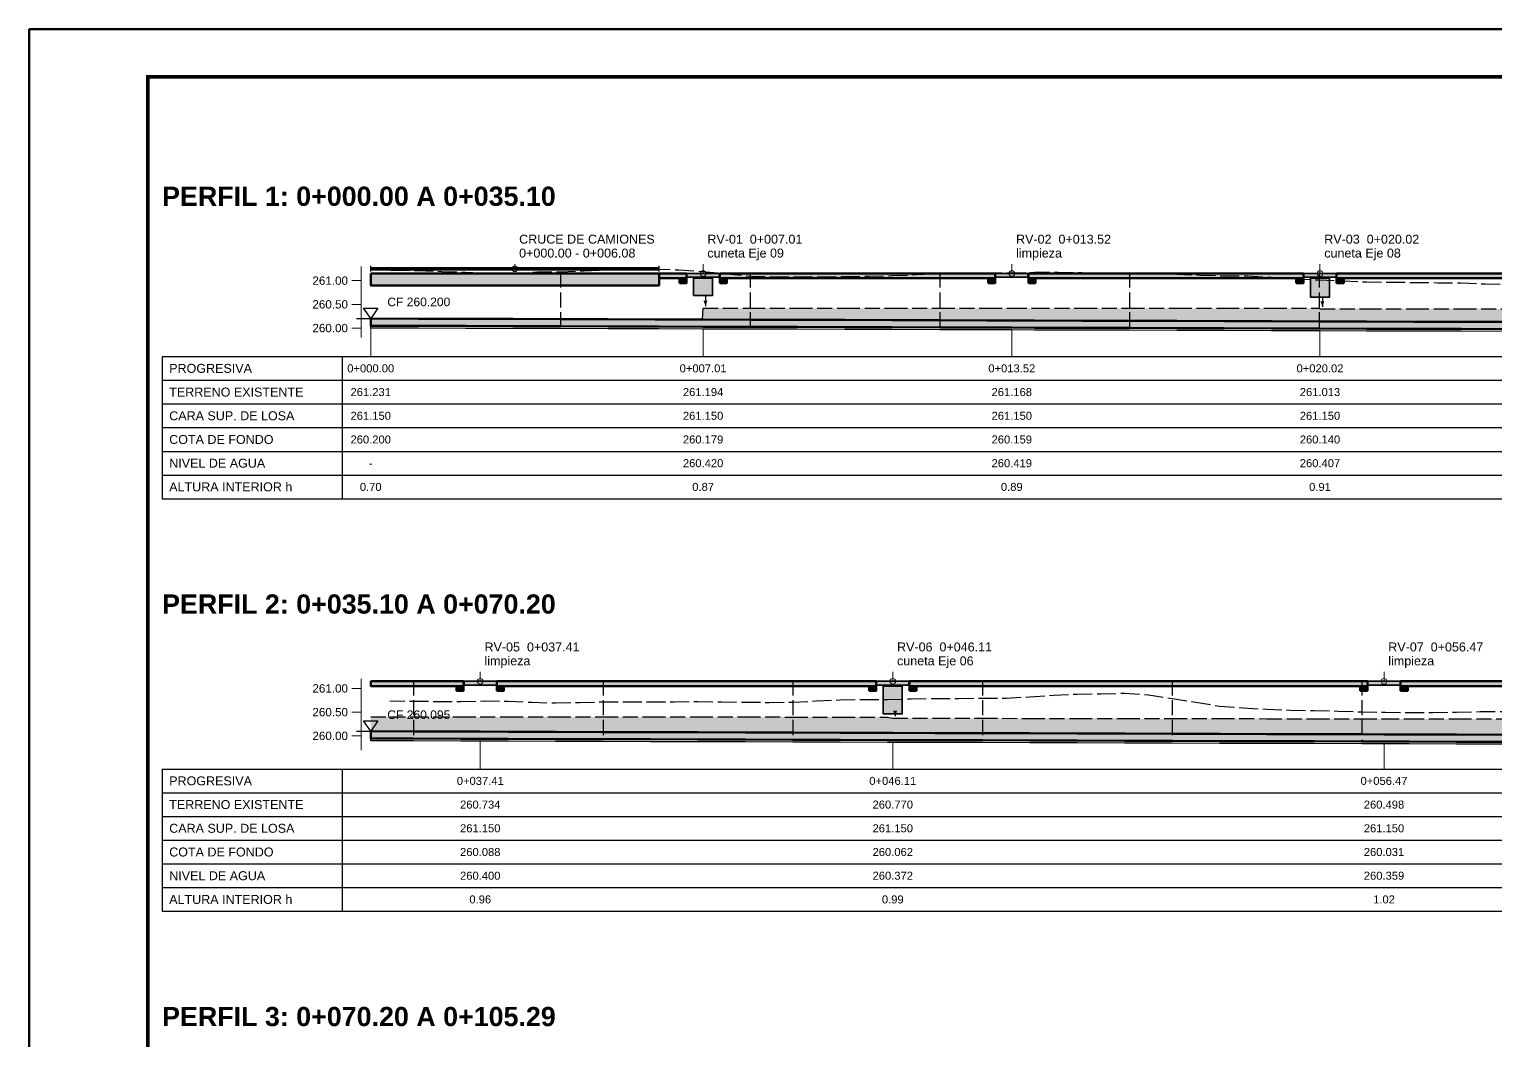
# Model space of a CAD drawing. Header units: metres. Extents: x 349122 to 349453, y 9281252 to 9281971.
# Drawn here: x 349342 to 349372.93, y 9281872.46 to 9281893.79 of the extents above; entities that cross this region are included whole.
import ezdxf
from ezdxf.enums import TextEntityAlignment as Align

# ---------------------------------------------------------------- set-up
doc = ezdxf.new("R2010")
doc.units = ezdxf.units.M
doc.header["$LTSCALE"] = 0.25
doc.linetypes.add('DASHED', pattern=[1.524, 1.27, -0.254])
for name, color, linetype, lineweight in [('AGUA', 150, 'DASHED', 25), ('CONCRETO', 250, 'CONTINUOUS', 50), ('CUNETA', 3, 'CONTINUOUS', 35), ('GRILLA', 9, 'CONTINUOUS', 13), ('LLAMADAS', 30, 'CONTINUOUS', 18), ('MARCO', 7, 'CONTINUOUS', 50), ('REGISTRO', 32, 'CONTINUOUS', 35), ('TERRENO', 7, 'CONTINUOUS', 30), ('TITULOS', 160, 'CONTINUOUS', 35)]:
    doc.layers.add(name, color=color, linetype=linetype, lineweight=lineweight)
for name, color, linetype, true_color in [('AGUA-RELLENO', 150, 'CONTINUOUS', 0xcde4f6), ('CONCRETO-ACHURADO', 8, 'CONTINUOUS', 0xe2e2e2), ('ISO-CUNETA', 94, 'CONTINUOUS', 0xa8d6a8), ('ISO-TAPA', 255, 'CONTINUOUS', 0xf8f4e6)]:
    doc.layers.add(name, color=color, linetype=linetype, true_color=true_color)
for name, color, linetype in [('CRUCE-VEHICULAR', 30, 'CONTINUOUS'), ('FLUJO', 150, 'CONTINUOUS'), ('GUITARRA', 8, 'CONTINUOUS'), ('JUNTAS', 8, 'DASHED'), ('NIVELES', 7, 'CONTINUOUS'), ('SOLADO', 8, 'CONTINUOUS'), ('TERRENO-EXISTENTE', 8, 'DASHED'), ('TEXTOS', 7, 'CONTINUOUS')]:
    doc.layers.add(name, color=color, linetype=linetype)
doc.styles.get("Standard").update_dxf_attribs({"font": 'arial.ttf'})
doc.styles.add('TITULOS', font='arialbd.ttf')

# ---------------------------------------------------------------- blocks, each defined once
blk = doc.blocks.new('SIMB-NIVEL')
at = {"layer": 'NIVELES'}
blk.add_line((-3, 0), (3, 0), dxfattribs=at)
blk.add_lwpolyline([(0, 0), (-1.5, 2.2), (1.5, 2.2)], close=True, dxfattribs=at)

msp = doc.modelspace()

# ---------------------------------------------------------------- hatches: boundary and pattern name
at = {"layer": 'AGUA-RELLENO', "true_color": 0xcde4f6}
h = msp.add_hatch(color=7, dxfattribs=at)
h.dxf.hatch_style = 1
h.paths.add_polyline_path([(349349.2, 9281887.69), (349350.2, 9281887.687), (349351.2, 9281887.684), (349352.2, 9281887.681), (349353.2, 9281887.678), (349354.2, 9281887.675), (349355.2, 9281887.672), (349355.28, 9281887.672), (349356.2, 9281887.669), (349356.21, 9281887.91), (349357.2, 9281887.909), (349358.2, 9281887.909), (349359.2, 9281887.909), (349360.2, 9281887.909), (349361.2, 9281887.909), (349362.2, 9281887.909), (349362.72, 9281887.909), (349363.2, 9281887.909), (349364.2, 9281887.909), (349365.2, 9281887.909), (349366.2, 9281887.908), (349367.2, 9281887.908), (349368.2, 9281887.908), (349369.2, 9281887.908), (349369.22, 9281887.897), (349370.2, 9281887.897), (349371.2, 9281887.896), (349372.2, 9281887.896), (349373.2, 9281887.895), (349374.2, 9281887.895), (349375.2, 9281887.894), (349376.2, 9281887.894), (349377.2, 9281887.893), (349377.92, 9281887.893), (349378.2, 9281887.893), (349379.2, 9281887.893), (349380.2, 9281887.892), (349381.2, 9281887.892), (349382.2, 9281887.891), (349383.2, 9281887.891), (349384.2, 9281887.891), (349384.3, 9281887.89), (349384.3, 9281887.585), (349384.2, 9281887.585), (349383.2, 9281887.588), (349382.2, 9281887.591), (349381.2, 9281887.594), (349380.2, 9281887.597), (349379.2, 9281887.6), (349378.2, 9281887.603), (349377.92, 9281887.604), (349377.2, 9281887.606), (349376.2, 9281887.609), (349375.2, 9281887.612), (349374.2, 9281887.615), (349373.2, 9281887.618), (349372.2, 9281887.621), (349371.2, 9281887.624), (349370.2, 9281887.627), (349369.22, 9281887.63), (349369.2, 9281887.63), (349368.2, 9281887.633), (349367.2, 9281887.636), (349366.2, 9281887.639), (349365.2, 9281887.642), (349364.2, 9281887.645), (349363.2, 9281887.648), (349362.72, 9281887.649), (349362.2, 9281887.651), (349361.2, 9281887.654), (349360.2, 9281887.657), (349359.2, 9281887.66), (349358.2, 9281887.663), (349357.2, 9281887.666), (349356.21, 9281887.669), (349356.2, 9281887.669), (349355.28, 9281887.672), (349355.2, 9281887.672), (349354.2, 9281887.675), (349353.2, 9281887.678), (349352.2, 9281887.681), (349351.2, 9281887.684), (349350.2, 9281887.687), (349349.2, 9281887.69)])
h = msp.add_hatch(color=7, dxfattribs=at)
h.dxf.hatch_style = 1
h.paths.add_polyline_path([(349349.2, 9281879.29), (349350.1, 9281879.29), (349351.1, 9281879.29), (349351.51, 9281879.29), (349352.1, 9281879.289), (349353.1, 9281879.289), (349354.1, 9281879.289), (349355.1, 9281879.288), (349356.1, 9281879.288), (349357.1, 9281879.288), (349358.1, 9281879.287), (349359.1, 9281879.287), (349360.1, 9281879.287), (349360.21, 9281879.262), (349361.1, 9281879.261), (349362.1, 9281879.26), (349363.1, 9281879.258), (349364.1, 9281879.257), (349365.1, 9281879.256), (349366.1, 9281879.254), (349367.1, 9281879.253), (349368.1, 9281879.252), (349369.1, 9281879.25), (349370.1, 9281879.249), (349370.57, 9281879.249), (349371.1, 9281879.248), (349372.1, 9281879.247), (349373.1, 9281879.246), (349374.1, 9281879.245), (349375.1, 9281879.243), (349376.1, 9281879.242), (349377.1, 9281879.241), (349378.1, 9281879.24), (349379.1, 9281879.239), (349380.1, 9281879.238), (349380.94, 9281879.237), (349381.1, 9281879.237), (349382.1, 9281879.236), (349383.1, 9281879.235), (349384.1, 9281879.234), (349384.3, 9281879.234), (349384.3, 9281878.879), (349384.1, 9281878.88), (349383.1, 9281878.883), (349382.1, 9281878.886), (349381.1, 9281878.889), (349380.94, 9281878.889), (349380.1, 9281878.892), (349379.1, 9281878.895), (349378.1, 9281878.898), (349377.1, 9281878.901), (349376.1, 9281878.904), (349375.1, 9281878.907), (349374.1, 9281878.91), (349373.1, 9281878.913), (349372.1, 9281878.916), (349371.1, 9281878.919), (349370.57, 9281878.921), (349370.1, 9281878.922), (349369.1, 9281878.925), (349368.1, 9281878.928), (349367.1, 9281878.931), (349366.1, 9281878.934), (349365.1, 9281878.937), (349364.1, 9281878.94), (349363.1, 9281878.943), (349362.1, 9281878.946), (349361.1, 9281878.949), (349360.21, 9281878.952), (349360.1, 9281878.952), (349359.1, 9281878.955), (349358.1, 9281878.958), (349357.1, 9281878.961), (349356.1, 9281878.964), (349355.1, 9281878.967), (349354.1, 9281878.97), (349353.1, 9281878.973), (349352.1, 9281878.976), (349351.51, 9281878.978), (349351.1, 9281878.979), (349350.1, 9281878.982), (349349.2, 9281878.985)])
at = {"layer": 'CONCRETO-ACHURADO', "true_color": 0xe2e2e2}
h = msp.add_hatch(color=7, dxfattribs=at)
h.dxf.hatch_style = 1
h.paths.add_polyline_path([(349349.2, 9281888.64), (349355.28, 9281888.64), (349355.28, 9281888.39), (349349.2, 9281888.39)])
h = msp.add_hatch(color=7, dxfattribs=at)
h.dxf.hatch_style = 1
h.paths.add_polyline_path([(349355.28, 9281888.64), (349355.86, 9281888.64), (349355.86, 9281888.54), (349355.28, 9281888.54)])
h = msp.add_hatch(color=7, dxfattribs=at)
h.dxf.hatch_style = 1
h.paths.add_polyline_path([(349355.71, 9281888.44), (349355.86, 9281888.44), (349355.86, 9281888.54), (349355.71, 9281888.54)])
h = msp.add_hatch(color=7, dxfattribs=at)
h.dxf.hatch_style = 1
h.paths.add_polyline_path([(349356.56, 9281888.64), (349362.37, 9281888.64), (349362.37, 9281888.54), (349356.56, 9281888.54)])
h = msp.add_hatch(color=7, dxfattribs=at)
h.dxf.hatch_style = 1
h.paths.add_polyline_path([(349356.56, 9281888.44), (349356.71, 9281888.44), (349356.71, 9281888.54), (349356.56, 9281888.54)])
h = msp.add_hatch(color=7, dxfattribs=at)
h.dxf.hatch_style = 1
h.paths.add_polyline_path([(349362.22, 9281888.44), (349362.37, 9281888.44), (349362.37, 9281888.54), (349362.22, 9281888.54)])
h = msp.add_hatch(color=7, dxfattribs=at)
h.dxf.hatch_style = 1
h.paths.add_polyline_path([(349363.07, 9281888.64), (349368.87, 9281888.64), (349368.87, 9281888.54), (349363.07, 9281888.54)])
h = msp.add_hatch(color=7, dxfattribs=at)
h.dxf.hatch_style = 1
h.paths.add_polyline_path([(349363.07, 9281888.44), (349363.22, 9281888.44), (349363.22, 9281888.54), (349363.07, 9281888.54)])
h = msp.add_hatch(color=7, dxfattribs=at)
h.dxf.hatch_style = 1
h.paths.add_polyline_path([(349368.72, 9281888.44), (349368.87, 9281888.44), (349368.87, 9281888.54), (349368.72, 9281888.54)])
h = msp.add_hatch(color=7, dxfattribs=at)
h.dxf.hatch_style = 1
h.paths.add_polyline_path([(349369.57, 9281888.64), (349377.57, 9281888.64), (349377.57, 9281888.54), (349369.57, 9281888.54)])
h = msp.add_hatch(color=7, dxfattribs=at)
h.dxf.hatch_style = 1
h.paths.add_polyline_path([(349369.57, 9281888.44), (349369.72, 9281888.44), (349369.72, 9281888.54), (349369.57, 9281888.54)])
h = msp.add_hatch(color=7, dxfattribs=at)
h.dxf.hatch_style = 1
h.paths.add_polyline_path([(349349.2, 9281887.69), (349350.2, 9281887.687), (349351.2, 9281887.684), (349352.2, 9281887.681), (349353.2, 9281887.678), (349354.2, 9281887.675), (349355.2, 9281887.672), (349355.28, 9281887.672), (349356.2, 9281887.669), (349356.21, 9281887.669), (349357.2, 9281887.666), (349358.2, 9281887.663), (349359.2, 9281887.66), (349360.2, 9281887.657), (349361.2, 9281887.654), (349362.2, 9281887.651), (349362.72, 9281887.649), (349363.2, 9281887.648), (349364.2, 9281887.645), (349365.2, 9281887.642), (349366.2, 9281887.639), (349367.2, 9281887.636), (349368.2, 9281887.633), (349369.2, 9281887.63), (349369.22, 9281887.63), (349370.2, 9281887.627), (349371.2, 9281887.624), (349372.2, 9281887.621), (349373.2, 9281887.618), (349374.2, 9281887.615), (349375.2, 9281887.612), (349376.2, 9281887.609), (349377.2, 9281887.606), (349377.92, 9281887.604), (349378.2, 9281887.603), (349379.2, 9281887.6), (349380.2, 9281887.597), (349381.2, 9281887.594), (349382.2, 9281887.591), (349383.2, 9281887.588), (349384.2, 9281887.585), (349384.3, 9281887.585), (349384.3, 9281887.435), (349384.2, 9281887.435), (349383.2, 9281887.438), (349382.2, 9281887.441), (349381.2, 9281887.444), (349380.2, 9281887.447), (349379.2, 9281887.45), (349378.2, 9281887.453), (349377.92, 9281887.454), (349377.2, 9281887.456), (349376.2, 9281887.459), (349375.2, 9281887.462), (349374.2, 9281887.465), (349373.2, 9281887.468), (349372.2, 9281887.471), (349371.2, 9281887.474), (349370.2, 9281887.477), (349369.22, 9281887.48), (349369.2, 9281887.48), (349368.2, 9281887.483), (349367.2, 9281887.486), (349366.2, 9281887.489), (349365.2, 9281887.492), (349364.2, 9281887.495), (349363.2, 9281887.498), (349362.72, 9281887.499), (349362.2, 9281887.501), (349361.2, 9281887.504), (349360.2, 9281887.507), (349359.2, 9281887.51), (349358.2, 9281887.513), (349357.2, 9281887.516), (349356.21, 9281887.519), (349356.2, 9281887.519), (349355.28, 9281887.522), (349355.2, 9281887.522), (349354.2, 9281887.525), (349353.2, 9281887.528), (349352.2, 9281887.531), (349351.2, 9281887.534), (349350.2, 9281887.537), (349349.2, 9281887.54)])
h = msp.add_hatch(color=7, dxfattribs=at)
h.dxf.hatch_style = 1
h.paths.add_polyline_path([(349349.2, 9281880.04), (349351.16, 9281880.04), (349351.16, 9281879.94), (349349.2, 9281879.94)])
h = msp.add_hatch(color=7, dxfattribs=at)
h.dxf.hatch_style = 1
h.paths.add_polyline_path([(349351.01, 9281879.84), (349351.16, 9281879.84), (349351.16, 9281879.94), (349351.01, 9281879.94)])
h = msp.add_hatch(color=7, dxfattribs=at)
h.dxf.hatch_style = 1
h.paths.add_polyline_path([(349351.86, 9281880.04), (349359.86, 9281880.04), (349359.86, 9281879.94), (349351.86, 9281879.94)])
h = msp.add_hatch(color=7, dxfattribs=at)
h.dxf.hatch_style = 1
h.paths.add_polyline_path([(349351.86, 9281879.84), (349352.01, 9281879.84), (349352.01, 9281879.94), (349351.86, 9281879.94)])
h = msp.add_hatch(color=7, dxfattribs=at)
h.dxf.hatch_style = 1
h.paths.add_polyline_path([(349359.71, 9281879.84), (349359.86, 9281879.84), (349359.86, 9281879.94), (349359.71, 9281879.94)])
h = msp.add_hatch(color=7, dxfattribs=at)
h.dxf.hatch_style = 1
h.paths.add_polyline_path([(349360.56, 9281880.04), (349370.22, 9281880.04), (349370.22, 9281879.94), (349360.56, 9281879.94)])
h = msp.add_hatch(color=7, dxfattribs=at)
h.dxf.hatch_style = 1
h.paths.add_polyline_path([(349360.56, 9281879.84), (349360.71, 9281879.84), (349360.71, 9281879.94), (349360.56, 9281879.94)])
h = msp.add_hatch(color=7, dxfattribs=at)
h.dxf.hatch_style = 1
h.paths.add_polyline_path([(349370.07, 9281879.84), (349370.22, 9281879.84), (349370.22, 9281879.94), (349370.07, 9281879.94)])
h = msp.add_hatch(color=7, dxfattribs=at)
h.dxf.hatch_style = 1
h.paths.add_polyline_path([(349370.92, 9281880.04), (349380.59, 9281880.04), (349380.59, 9281879.94), (349370.92, 9281879.94)])
h = msp.add_hatch(color=7, dxfattribs=at)
h.dxf.hatch_style = 1
h.paths.add_polyline_path([(349370.92, 9281879.84), (349371.07, 9281879.84), (349371.07, 9281879.94), (349370.92, 9281879.94)])
h = msp.add_hatch(color=7, dxfattribs=at)
h.dxf.hatch_style = 1
h.paths.add_polyline_path([(349349.2, 9281878.985), (349350.1, 9281878.982), (349351.1, 9281878.979), (349351.51, 9281878.978), (349352.1, 9281878.976), (349353.1, 9281878.973), (349354.1, 9281878.97), (349355.1, 9281878.967), (349356.1, 9281878.964), (349357.1, 9281878.961), (349358.1, 9281878.958), (349359.1, 9281878.955), (349360.1, 9281878.952), (349360.21, 9281878.952), (349361.1, 9281878.949), (349362.1, 9281878.946), (349363.1, 9281878.943), (349364.1, 9281878.94), (349365.1, 9281878.937), (349366.1, 9281878.934), (349367.1, 9281878.931), (349368.1, 9281878.928), (349369.1, 9281878.925), (349370.1, 9281878.922), (349370.57, 9281878.921), (349371.1, 9281878.919), (349372.1, 9281878.916), (349373.1, 9281878.913), (349374.1, 9281878.91), (349375.1, 9281878.907), (349376.1, 9281878.904), (349377.1, 9281878.901), (349378.1, 9281878.898), (349379.1, 9281878.895), (349380.1, 9281878.892), (349380.94, 9281878.889), (349381.1, 9281878.889), (349382.1, 9281878.886), (349383.1, 9281878.883), (349384.1, 9281878.88), (349384.3, 9281878.879), (349384.3, 9281878.729), (349384.1, 9281878.73), (349383.1, 9281878.733), (349382.1, 9281878.736), (349381.1, 9281878.739), (349380.94, 9281878.739), (349380.1, 9281878.742), (349379.1, 9281878.745), (349378.1, 9281878.748), (349377.1, 9281878.751), (349376.1, 9281878.754), (349375.1, 9281878.757), (349374.1, 9281878.76), (349373.1, 9281878.763), (349372.1, 9281878.766), (349371.1, 9281878.769), (349370.57, 9281878.771), (349370.1, 9281878.772), (349369.1, 9281878.775), (349368.1, 9281878.778), (349367.1, 9281878.781), (349366.1, 9281878.784), (349365.1, 9281878.787), (349364.1, 9281878.79), (349363.1, 9281878.793), (349362.1, 9281878.796), (349361.1, 9281878.799), (349360.21, 9281878.802), (349360.1, 9281878.802), (349359.1, 9281878.805), (349358.1, 9281878.808), (349357.1, 9281878.811), (349356.1, 9281878.814), (349355.1, 9281878.817), (349354.1, 9281878.82), (349353.1, 9281878.823), (349352.1, 9281878.826), (349351.51, 9281878.828), (349351.1, 9281878.829), (349350.1, 9281878.832), (349349.2, 9281878.835)])
at = {"layer": 'ISO-CUNETA', "true_color": 0xa8d6a8}
h = msp.add_hatch(color=7, dxfattribs=at)
h.dxf.hatch_style = 1
h.paths.add_polyline_path([(349356.01, 9281888.18), (349356.41, 9281888.18), (349356.41, 9281888.54), (349356.01, 9281888.54)])
h = msp.add_hatch(color=7, dxfattribs=at)
h.dxf.hatch_style = 1
h.paths.add_polyline_path([(349369.02, 9281888.14), (349369.42, 9281888.14), (349369.42, 9281888.54), (349369.02, 9281888.54)])
h = msp.add_hatch(color=7, dxfattribs=at)
h.dxf.hatch_style = 1
h.paths.add_polyline_path([(349360.01, 9281879.351), (349360.41, 9281879.351), (349360.41, 9281879.94), (349360.01, 9281879.94)])
at = {"layer": 'ISO-TAPA', "true_color": 0xf8f4e6}
h = msp.add_hatch(color=7, dxfattribs=at)
h.dxf.hatch_style = 1
h.paths.add_polyline_path([(349355.87, 9281888.64), (349356.55, 9281888.64), (349356.55, 9281888.56), (349355.87, 9281888.56)])
h = msp.add_hatch(color=7, dxfattribs=at)
h.dxf.hatch_style = 1
h.paths.add_polyline_path([(349362.38, 9281888.64), (349363.06, 9281888.64), (349363.06, 9281888.56), (349362.38, 9281888.56)])
h = msp.add_hatch(color=7, dxfattribs=at)
h.dxf.hatch_style = 1
h.paths.add_polyline_path([(349368.88, 9281888.64), (349369.56, 9281888.64), (349369.56, 9281888.56), (349368.88, 9281888.56)])
h = msp.add_hatch(color=7, dxfattribs=at)
h.dxf.hatch_style = 1
h.paths.add_polyline_path([(349351.17, 9281880.04), (349351.85, 9281880.04), (349351.85, 9281879.96), (349351.17, 9281879.96)])
h = msp.add_hatch(color=7, dxfattribs=at)
h.dxf.hatch_style = 1
h.paths.add_polyline_path([(349359.87, 9281880.04), (349360.55, 9281880.04), (349360.55, 9281879.96), (349359.87, 9281879.96)])
h = msp.add_hatch(color=7, dxfattribs=at)
h.dxf.hatch_style = 1
h.paths.add_polyline_path([(349370.23, 9281880.04), (349370.91, 9281880.04), (349370.91, 9281879.96), (349370.23, 9281879.96)])

# ---------------------------------------------------------------- linework, layer by layer
at = {"layer": 'AGUA'}
for points in [[(349349.2, 9281887.69), (349350.2, 9281887.687), (349351.2, 9281887.684), (349352.2, 9281887.681), (349353.2, 9281887.678), (349354.2, 9281887.675), (349355.2, 9281887.672), (349355.28, 9281887.672), (349356.2, 9281887.669), (349356.21, 9281887.91), (349357.2, 9281887.909), (349358.2, 9281887.909), (349359.2, 9281887.909), (349360.2, 9281887.909), (349361.2, 9281887.909), (349362.2, 9281887.909), (349362.72, 9281887.909), (349363.2, 9281887.909), (349364.2, 9281887.909), (349365.2, 9281887.909), (349366.2, 9281887.908), (349367.2, 9281887.908), (349368.2, 9281887.908), (349369.2, 9281887.908), (349369.22, 9281887.897), (349370.2, 9281887.897), (349371.2, 9281887.896), (349372.2, 9281887.896), (349373.2, 9281887.895)], [(349349.2, 9281879.29), (349350.1, 9281879.29), (349351.1, 9281879.29), (349351.51, 9281879.29), (349352.1, 9281879.289), (349353.1, 9281879.289), (349354.1, 9281879.289), (349355.1, 9281879.288), (349356.1, 9281879.288), (349357.1, 9281879.288), (349358.1, 9281879.287), (349359.1, 9281879.287), (349360.1, 9281879.287), (349360.21, 9281879.262), (349361.1, 9281879.261), (349362.1, 9281879.26), (349363.1, 9281879.258), (349364.1, 9281879.257), (349365.1, 9281879.256), (349366.1, 9281879.254), (349367.1, 9281879.253), (349368.1, 9281879.252), (349369.1, 9281879.25), (349370.1, 9281879.249), (349370.57, 9281879.249), (349371.1, 9281879.248), (349372.1, 9281879.247), (349373.1, 9281879.246)]]:
    msp.add_lwpolyline(points, dxfattribs=at)
at = {"layer": 'CONCRETO'}
for points in [[(349349.2, 9281888.64), (349355.28, 9281888.64), (349355.28, 9281888.39), (349349.2, 9281888.39)], [(349355.28, 9281888.64), (349355.86, 9281888.64), (349355.86, 9281888.54), (349355.28, 9281888.54)], [(349355.71, 9281888.44), (349355.86, 9281888.44), (349355.86, 9281888.54), (349355.71, 9281888.54)], [(349356.56, 9281888.64), (349362.37, 9281888.64), (349362.37, 9281888.54), (349356.56, 9281888.54)], [(349356.56, 9281888.44), (349356.71, 9281888.44), (349356.71, 9281888.54), (349356.56, 9281888.54)], [(349362.22, 9281888.44), (349362.37, 9281888.44), (349362.37, 9281888.54), (349362.22, 9281888.54)], [(349363.07, 9281888.64), (349368.87, 9281888.64), (349368.87, 9281888.54), (349363.07, 9281888.54)], [(349363.07, 9281888.44), (349363.22, 9281888.44), (349363.22, 9281888.54), (349363.07, 9281888.54)], [(349368.72, 9281888.44), (349368.87, 9281888.44), (349368.87, 9281888.54), (349368.72, 9281888.54)], [(349369.57, 9281888.64), (349377.57, 9281888.64), (349377.57, 9281888.54), (349369.57, 9281888.54)], [(349369.57, 9281888.44), (349369.72, 9281888.44), (349369.72, 9281888.54), (349369.57, 9281888.54)], [(349349.2, 9281880.04), (349351.16, 9281880.04), (349351.16, 9281879.94), (349349.2, 9281879.94)], [(349351.01, 9281879.84), (349351.16, 9281879.84), (349351.16, 9281879.94), (349351.01, 9281879.94)], [(349351.86, 9281880.04), (349359.86, 9281880.04), (349359.86, 9281879.94), (349351.86, 9281879.94)], [(349351.86, 9281879.84), (349352.01, 9281879.84), (349352.01, 9281879.94), (349351.86, 9281879.94)], [(349359.71, 9281879.84), (349359.86, 9281879.84), (349359.86, 9281879.94), (349359.71, 9281879.94)], [(349360.56, 9281880.04), (349370.22, 9281880.04), (349370.22, 9281879.94), (349360.56, 9281879.94)], [(349360.56, 9281879.84), (349360.71, 9281879.84), (349360.71, 9281879.94), (349360.56, 9281879.94)], [(349370.07, 9281879.84), (349370.22, 9281879.84), (349370.22, 9281879.94), (349370.07, 9281879.94)], [(349370.92, 9281880.04), (349380.59, 9281880.04), (349380.59, 9281879.94), (349370.92, 9281879.94)], [(349370.92, 9281879.84), (349371.07, 9281879.84), (349371.07, 9281879.94), (349370.92, 9281879.94)]]:
    msp.add_lwpolyline(points, close=True, dxfattribs=at)
for points in [[(349373.2, 9281887.468), (349372.2, 9281887.471), (349371.2, 9281887.474), (349370.2, 9281887.477), (349369.22, 9281887.48), (349369.2, 9281887.48), (349368.2, 9281887.483), (349367.2, 9281887.486), (349366.2, 9281887.489), (349365.2, 9281887.492), (349364.2, 9281887.495), (349363.2, 9281887.498), (349362.72, 9281887.499), (349362.2, 9281887.501), (349361.2, 9281887.504), (349360.2, 9281887.507), (349359.2, 9281887.51), (349358.2, 9281887.513), (349357.2, 9281887.516), (349356.21, 9281887.519), (349356.2, 9281887.519), (349355.28, 9281887.522), (349355.2, 9281887.522), (349354.2, 9281887.525), (349353.2, 9281887.528), (349352.2, 9281887.531), (349351.2, 9281887.534), (349350.2, 9281887.537), (349349.2, 9281887.54), (349349.2, 9281887.69), (349350.2, 9281887.687), (349351.2, 9281887.684), (349352.2, 9281887.681), (349353.2, 9281887.678), (349354.2, 9281887.675), (349355.2, 9281887.672), (349355.28, 9281887.672), (349356.2, 9281887.669), (349356.21, 9281887.669), (349357.2, 9281887.666), (349358.2, 9281887.663), (349359.2, 9281887.66), (349360.2, 9281887.657), (349361.2, 9281887.654), (349362.2, 9281887.651), (349362.72, 9281887.649), (349363.2, 9281887.648), (349364.2, 9281887.645), (349365.2, 9281887.642), (349366.2, 9281887.639), (349367.2, 9281887.636), (349368.2, 9281887.633), (349369.2, 9281887.63), (349369.22, 9281887.63), (349370.2, 9281887.627), (349371.2, 9281887.624), (349372.2, 9281887.621), (349373.2, 9281887.618)], [(349373.1, 9281878.763), (349372.1, 9281878.766), (349371.1, 9281878.769), (349370.57, 9281878.771), (349370.1, 9281878.772), (349369.1, 9281878.775), (349368.1, 9281878.778), (349367.1, 9281878.781), (349366.1, 9281878.784), (349365.1, 9281878.787), (349364.1, 9281878.79), (349363.1, 9281878.793), (349362.1, 9281878.796), (349361.1, 9281878.799), (349360.21, 9281878.802), (349360.1, 9281878.802), (349359.1, 9281878.805), (349358.1, 9281878.808), (349357.1, 9281878.811), (349356.1, 9281878.814), (349355.1, 9281878.817), (349354.1, 9281878.82), (349353.1, 9281878.823), (349352.1, 9281878.826), (349351.51, 9281878.828), (349351.1, 9281878.829), (349350.1, 9281878.832), (349349.2, 9281878.835), (349349.2, 9281878.985), (349350.1, 9281878.982), (349351.1, 9281878.979), (349351.51, 9281878.978), (349352.1, 9281878.976), (349353.1, 9281878.973), (349354.1, 9281878.97), (349355.1, 9281878.967), (349356.1, 9281878.964), (349357.1, 9281878.961), (349358.1, 9281878.958), (349359.1, 9281878.955), (349360.1, 9281878.952), (349360.21, 9281878.952), (349361.1, 9281878.949), (349362.1, 9281878.946), (349363.1, 9281878.943), (349364.1, 9281878.94), (349365.1, 9281878.937), (349366.1, 9281878.934), (349367.1, 9281878.931), (349368.1, 9281878.928), (349369.1, 9281878.925), (349370.1, 9281878.922), (349370.57, 9281878.921), (349371.1, 9281878.919), (349372.1, 9281878.916), (349373.1, 9281878.913)]]:
    msp.add_lwpolyline(points, dxfattribs=at)
at = {"layer": 'CRUCE-VEHICULAR'}
for p, q in [((349349.2, 9281888.68), (349349.2, 9281888.8)), ((349355.28, 9281888.68), (349355.28, 9281888.8))]:
    msp.add_line(p, q, dxfattribs=at)
at = {"layer": 'CRUCE-VEHICULAR', "const_width": 0.08}
msp.add_lwpolyline([(349349.2, 9281888.74), (349355.28, 9281888.74)], dxfattribs=at)
at = {"layer": 'CUNETA'}
for points in [[(349356.01, 9281888.18), (349356.41, 9281888.18), (349356.41, 9281888.54), (349356.01, 9281888.54)], [(349369.02, 9281888.14), (349369.42, 9281888.14), (349369.42, 9281888.54), (349369.02, 9281888.54)], [(349360.01, 9281879.351), (349360.41, 9281879.351), (349360.41, 9281879.94), (349360.01, 9281879.94)]]:
    msp.add_lwpolyline(points, close=True, dxfattribs=at)
at = {"layer": 'FLUJO'}
for p, q in [((349356.26, 9281888.17), (349356.26, 9281887.95)), ((349369.27, 9281888.13), (349369.27, 9281887.937)), ((349360.26, 9281879.341), (349360.26, 9281879.302))]:
    msp.add_line(p, q, dxfattribs=at)
for points in [[(349356.26, 9281887.95), (349356.302, 9281888.07), (349356.218, 9281888.07)], [(349369.27, 9281887.937), (349369.312, 9281888.057), (349369.228, 9281888.057)], [(349360.26, 9281879.302), (349360.302, 9281879.422), (349360.218, 9281879.422)]]:
    msp.add_solid(points, dxfattribs=at)
at = {"layer": 'GRILLA'}
for p, q in [((349349, 9281887.29), (349349, 9281888.79)), ((349348.8, 9281888.49), (349349, 9281888.49)), ((349348.8, 9281887.99), (349349, 9281887.99)), ((349348.8, 9281887.49), (349349, 9281887.49)), ((349349.2, 9281886.89), (349349.2, 9281887.49)), ((349356.21, 9281886.89), (349356.21, 9281887.469)), ((349362.72, 9281886.89), (349362.72, 9281887.449)), ((349369.22, 9281886.89), (349369.22, 9281887.43)), ((349348.8, 9281879.89), (349349, 9281879.89)), ((349349, 9281878.59), (349349, 9281880.09)), ((349348.8, 9281879.39), (349349, 9281879.39)), ((349348.8, 9281878.89), (349349, 9281878.89)), ((349351.51, 9281878.19), (349351.51, 9281878.778)), ((349360.21, 9281878.19), (349360.21, 9281878.752)), ((349370.57, 9281878.19), (349370.57, 9281878.721))]:
    msp.add_line(p, q, dxfattribs=at)
at = {"layer": 'GUITARRA'}
for p, q in [((349344.8, 9281886.89), (349384.3, 9281886.89)), ((349344.8, 9281886.89), (349344.8, 9281883.89)), ((349348.6, 9281886.89), (349348.6, 9281883.89)), ((349344.8, 9281886.39), (349384.3, 9281886.39)), ((349344.8, 9281885.89), (349384.3, 9281885.89)), ((349344.8, 9281885.39), (349384.3, 9281885.39)), ((349344.8, 9281884.89), (349384.3, 9281884.89)), ((349344.8, 9281884.39), (349384.3, 9281884.39)), ((349344.8, 9281883.89), (349384.3, 9281883.89)), ((349344.8, 9281878.19), (349384.3, 9281878.19)), ((349344.8, 9281878.19), (349344.8, 9281875.19)), ((349348.6, 9281878.19), (349348.6, 9281875.19)), ((349344.8, 9281877.69), (349384.3, 9281877.69)), ((349344.8, 9281877.19), (349384.3, 9281877.19)), ((349344.8, 9281876.69), (349384.3, 9281876.69)), ((349344.8, 9281876.19), (349384.3, 9281876.19)), ((349344.8, 9281875.69), (349384.3, 9281875.69)), ((349344.8, 9281875.19), (349384.3, 9281875.19))]:
    msp.add_line(p, q, dxfattribs=at)
at = {"layer": 'JUNTAS'}
for p, q in [((349353.2, 9281888.66), (349353.2, 9281887.508)), ((349357.2, 9281888.66), (349357.2, 9281887.496)), ((349361.2, 9281888.66), (349361.2, 9281887.484)), ((349365.2, 9281888.66), (349365.2, 9281887.472)), ((349369.2, 9281888.66), (349369.2, 9281887.46)), ((349350.1, 9281880.06), (349350.1, 9281878.812)), ((349354.1, 9281880.06), (349354.1, 9281878.8)), ((349358.1, 9281880.06), (349358.1, 9281878.788)), ((349362.1, 9281880.06), (349362.1, 9281878.776)), ((349366.1, 9281880.06), (349366.1, 9281878.764)), ((349370.1, 9281880.06), (349370.1, 9281878.752))]:
    msp.add_line(p, q, dxfattribs=at)
at = {"layer": 'LLAMADAS'}
for p, q in [((349352.24, 9281888.74), (349352.24, 9281888.84)), ((349356.21, 9281888.64), (349356.21, 9281888.84)), ((349362.72, 9281888.64), (349362.72, 9281888.84)), ((349369.22, 9281888.64), (349369.22, 9281888.84)), ((349351.51, 9281880.04), (349351.51, 9281880.24)), ((349360.21, 9281880.04), (349360.21, 9281880.24)), ((349370.57, 9281880.04), (349370.57, 9281880.24))]:
    msp.add_line(p, q, dxfattribs=at)
for centre in [(349352.24, 9281888.74), (349356.21, 9281888.64), (349362.72, 9281888.64), (349369.22, 9281888.64), (349351.51, 9281880.04), (349360.21, 9281880.04), (349370.57, 9281880.04)]:
    msp.add_circle(centre, 0.06, dxfattribs=at)
at = {"layer": 'MARCO'}
msp.add_lwpolyline([(349342, 9281851.79), (349401.4, 9281851.79), (349401.4, 9281893.79), (349342, 9281893.79)], close=True, dxfattribs=at)
at = {"layer": 'MARCO', "const_width": 0.08}
msp.add_lwpolyline([(349344.5, 9281852.79), (349400.4, 9281852.79), (349400.4, 9281892.79), (349344.5, 9281892.79)], close=True, dxfattribs=at)
at = {"layer": 'REGISTRO'}
for points in [[(349355.87, 9281888.64), (349356.55, 9281888.64), (349356.55, 9281888.56), (349355.87, 9281888.56)], [(349362.38, 9281888.64), (349363.06, 9281888.64), (349363.06, 9281888.56), (349362.38, 9281888.56)], [(349368.88, 9281888.64), (349369.56, 9281888.64), (349369.56, 9281888.56), (349368.88, 9281888.56)], [(349351.17, 9281880.04), (349351.85, 9281880.04), (349351.85, 9281879.96), (349351.17, 9281879.96)], [(349359.87, 9281880.04), (349360.55, 9281880.04), (349360.55, 9281879.96), (349359.87, 9281879.96)], [(349370.23, 9281880.04), (349370.91, 9281880.04), (349370.91, 9281879.96), (349370.23, 9281879.96)]]:
    msp.add_lwpolyline(points, close=True, dxfattribs=at)
at = {"layer": 'SOLADO'}
for points in [[(349373.2, 9281887.418), (349372.2, 9281887.421), (349371.2, 9281887.424), (349370.2, 9281887.427), (349369.22, 9281887.43), (349369.2, 9281887.43), (349368.2, 9281887.433), (349367.2, 9281887.436), (349366.2, 9281887.439), (349365.2, 9281887.442), (349364.2, 9281887.445), (349363.2, 9281887.448), (349362.72, 9281887.449), (349362.2, 9281887.451), (349361.2, 9281887.454), (349360.2, 9281887.457), (349359.2, 9281887.46), (349358.2, 9281887.463), (349357.2, 9281887.466), (349356.21, 9281887.469), (349356.2, 9281887.469), (349355.28, 9281887.472), (349355.2, 9281887.472), (349354.2, 9281887.475), (349353.2, 9281887.478), (349352.2, 9281887.481), (349351.2, 9281887.484), (349350.2, 9281887.487), (349349.2, 9281887.49), (349349.2, 9281887.54), (349350.2, 9281887.537), (349351.2, 9281887.534), (349352.2, 9281887.531), (349353.2, 9281887.528), (349354.2, 9281887.525), (349355.2, 9281887.522), (349355.28, 9281887.522), (349356.2, 9281887.519), (349356.21, 9281887.519), (349357.2, 9281887.516), (349358.2, 9281887.513), (349359.2, 9281887.51), (349360.2, 9281887.507), (349361.2, 9281887.504), (349362.2, 9281887.501), (349362.72, 9281887.499), (349363.2, 9281887.498), (349364.2, 9281887.495), (349365.2, 9281887.492), (349366.2, 9281887.489), (349367.2, 9281887.486), (349368.2, 9281887.483), (349369.2, 9281887.48), (349369.22, 9281887.48), (349370.2, 9281887.477), (349371.2, 9281887.474), (349372.2, 9281887.471), (349373.2, 9281887.468)], [(349373.1, 9281878.713), (349372.1, 9281878.716), (349371.1, 9281878.719), (349370.57, 9281878.721), (349370.1, 9281878.722), (349369.1, 9281878.725), (349368.1, 9281878.728), (349367.1, 9281878.731), (349366.1, 9281878.734), (349365.1, 9281878.737), (349364.1, 9281878.74), (349363.1, 9281878.743), (349362.1, 9281878.746), (349361.1, 9281878.749), (349360.21, 9281878.752), (349360.1, 9281878.752), (349359.1, 9281878.755), (349358.1, 9281878.758), (349357.1, 9281878.761), (349356.1, 9281878.764), (349355.1, 9281878.767), (349354.1, 9281878.77), (349353.1, 9281878.773), (349352.1, 9281878.776), (349351.51, 9281878.778), (349351.1, 9281878.779), (349350.1, 9281878.782), (349349.2, 9281878.785), (349349.2, 9281878.835), (349350.1, 9281878.832), (349351.1, 9281878.829), (349351.51, 9281878.828), (349352.1, 9281878.826), (349353.1, 9281878.823), (349354.1, 9281878.82), (349355.1, 9281878.817), (349356.1, 9281878.814), (349357.1, 9281878.811), (349358.1, 9281878.808), (349359.1, 9281878.805), (349360.1, 9281878.802), (349360.21, 9281878.802), (349361.1, 9281878.799), (349362.1, 9281878.796), (349363.1, 9281878.793), (349364.1, 9281878.79), (349365.1, 9281878.787), (349366.1, 9281878.784), (349367.1, 9281878.781), (349368.1, 9281878.778), (349369.1, 9281878.775), (349370.1, 9281878.772), (349370.57, 9281878.771), (349371.1, 9281878.769), (349372.1, 9281878.766), (349373.1, 9281878.763)]]:
    msp.add_lwpolyline(points, dxfattribs=at)
at = {"layer": 'TERRENO', "const_width": 0.035}
for points in [[(349349.2, 9281888.64), (349384.3, 9281888.64)], [(349349.2, 9281880.04), (349384.3, 9281880.04)]]:
    msp.add_lwpolyline(points, dxfattribs=at)
at = {"layer": 'TERRENO-EXISTENTE'}
for points in [[(349349.2, 9281888.721), (349349.7, 9281888.712), (349350.2, 9281888.703), (349350.7, 9281888.685), (349351.2, 9281888.667), (349351.7, 9281888.65), (349352.2, 9281888.65), (349352.7, 9281888.673), (349353.2, 9281888.675), (349353.7, 9281888.699), (349354.2, 9281888.716), (349354.7, 9281888.727), (349355.2, 9281888.734), (349355.7, 9281888.718), (349356.2, 9281888.685), (349356.7, 9281888.635), (349357.2, 9281888.586), (349357.7, 9281888.573), (349358.2, 9281888.569), (349358.7, 9281888.567), (349359.2, 9281888.577), (349359.7, 9281888.586), (349360.2, 9281888.595), (349360.7, 9281888.616), (349361.2, 9281888.639), (349361.7, 9281888.646), (349362.2, 9281888.652), (349362.7, 9281888.658), (349363.2, 9281888.666), (349363.7, 9281888.669), (349364.2, 9281888.662), (349364.7, 9281888.655), (349365.2, 9281888.644), (349365.7, 9281888.635), (349366.2, 9281888.629), (349366.7, 9281888.607), (349367.2, 9281888.592), (349367.7, 9281888.588), (349368.2, 9281888.562), (349368.7, 9281888.531), (349369.2, 9281888.504), (349369.7, 9281888.483), (349370.2, 9281888.462), (349370.7, 9281888.458), (349371.2, 9281888.453), (349371.7, 9281888.447), (349372.2, 9281888.441), (349372.7, 9281888.422), (349373.2, 9281888.411)], [(349349.6, 9281879.628), (349350.1, 9281879.622), (349350.6, 9281879.616), (349351.1, 9281879.614), (349351.6, 9281879.626), (349352.1, 9281879.62), (349352.6, 9281879.599), (349353.1, 9281879.584), (349353.6, 9281879.595), (349354.1, 9281879.607), (349354.6, 9281879.608), (349355.1, 9281879.608), (349355.6, 9281879.61), (349356.1, 9281879.611), (349356.6, 9281879.606), (349357.1, 9281879.601), (349357.6, 9281879.595), (349358.1, 9281879.598), (349358.6, 9281879.626), (349359.1, 9281879.647), (349359.6, 9281879.657), (349360.1, 9281879.657), (349360.6, 9281879.672), (349361.1, 9281879.678), (349361.6, 9281879.679), (349362.1, 9281879.683), (349362.6, 9281879.687), (349363.1, 9281879.711), (349363.6, 9281879.746), (349364.1, 9281879.771), (349364.6, 9281879.778), (349365.1, 9281879.789), (349365.6, 9281879.754), (349366.1, 9281879.68), (349366.6, 9281879.599), (349367.1, 9281879.518), (349367.6, 9281879.478), (349368.1, 9281879.452), (349368.6, 9281879.432), (349369.1, 9281879.422), (349369.6, 9281879.413), (349370.1, 9281879.397), (349370.6, 9281879.387), (349371.1, 9281879.384), (349371.6, 9281879.383), (349372.1, 9281879.392), (349372.6, 9281879.4), (349373.1, 9281879.405)]]:
    msp.add_lwpolyline(points, dxfattribs=at)

# ---------------------------------------------------------------- block references
at = {"layer": 'NIVELES', "xscale": 0.1, "yscale": 0.1}
for p in [(349349.2, 9281887.69), (349349.2, 9281878.985)]:
    msp.add_blockref('SIMB-NIVEL', p, dxfattribs=at)

# ---------------------------------------------------------------- texts
at = {"layer": 'NIVELES'}
for s, p in [('CF 260.200', (349349.55, 9281887.95)), ('CF 260.095', (349349.55, 9281879.245))]:
    msp.add_text(s, height=0.182, dxfattribs=at).set_placement(p)
at = {"layer": 'TEXTOS', "color": 30}
for s, p in [('CRUCE DE CAMIONES', (349352.33, 9281889.213)), ('0+000.00 - 0+006.08', (349352.33, 9281888.92))]:
    msp.add_text(s, height=0.189, dxfattribs=at).set_placement(p, align=Align.BOTTOM_LEFT)
at = {"layer": 'TEXTOS', "color": 7}
for s, p in [('RV-01  0+007.01', (349356.3, 9281889.213)), ('RV-02  0+013.52', (349362.81, 9281889.213)), ('RV-03  0+020.02', (349369.31, 9281889.213)), ('cuneta Eje 09', (349356.3, 9281888.92)), ('limpieza', (349362.81, 9281888.92)), ('cuneta Eje 08', (349369.31, 9281888.92)), ('RV-05  0+037.41', (349351.6, 9281880.613)), ('RV-06  0+046.11', (349360.3, 9281880.613)), ('RV-07  0+056.47', (349370.66, 9281880.613)), ('limpieza', (349351.6, 9281880.32)), ('cuneta Eje 06', (349360.3, 9281880.32)), ('limpieza', (349370.66, 9281880.32))]:
    msp.add_text(s, height=0.189, dxfattribs=at).set_placement(p, align=Align.BOTTOM_LEFT)
at = {"layer": 'TEXTOS'}
for s, p in [('261.00', (349348.72, 9281888.49)), ('260.50', (349348.72, 9281887.99)), ('260.00', (349348.72, 9281887.49)), ('261.00', (349348.72, 9281879.89)), ('260.50', (349348.72, 9281879.39)), ('260.00', (349348.72, 9281878.89))]:
    msp.add_text(s, height=0.1755, dxfattribs=at).set_placement(p, align=Align.MIDDLE_RIGHT)
for s, p in [('PROGRESIVA', (349344.95, 9281886.64)), ('TERRENO EXISTENTE', (349344.95, 9281886.14)), ('CARA SUP. DE LOSA', (349344.95, 9281885.64)), ('COTA DE FONDO', (349344.95, 9281885.14)), ('NIVEL DE AGUA', (349344.95, 9281884.64)), ('ALTURA INTERIOR h', (349344.95, 9281884.14)), ('PROGRESIVA', (349344.95, 9281877.94)), ('TERRENO EXISTENTE', (349344.95, 9281877.44)), ('CARA SUP. DE LOSA', (349344.95, 9281876.94)), ('COTA DE FONDO', (349344.95, 9281876.44)), ('NIVEL DE AGUA', (349344.95, 9281875.94)), ('ALTURA INTERIOR h', (349344.95, 9281875.44))]:
    msp.add_text(s, height=0.189, dxfattribs=at).set_placement(p, align=Align.MIDDLE_LEFT)
for s, height, p in [('0+000.00', 0.1688, (349349.2, 9281886.64)), ('0+007.01', 0.1688, (349356.21, 9281886.64)), ('0+013.52', 0.1688, (349362.72, 9281886.64)), ('0+020.02', 0.1688, (349369.22, 9281886.64)), ('261.231', 0.1688, (349349.2, 9281886.14)), ('261.194', 0.1688, (349356.21, 9281886.14)), ('261.168', 0.1688, (349362.72, 9281886.14)), ('261.013', 0.1688, (349369.22, 9281886.14)), ('261.150', 0.1688, (349349.2, 9281885.64)), ('261.150', 0.1688, (349356.21, 9281885.64)), ('261.150', 0.1688, (349362.72, 9281885.64)), ('261.150', 0.1688, (349369.22, 9281885.64)), ('260.200', 0.1688, (349349.2, 9281885.14)), ('260.179', 0.1688, (349356.21, 9281885.14)), ('260.159', 0.1688, (349362.72, 9281885.14)), ('260.140', 0.1688, (349369.22, 9281885.14)), ('-', 0.169, (349349.2, 9281884.64)), ('260.420', 0.1688, (349356.21, 9281884.64)), ('260.419', 0.1688, (349362.72, 9281884.64)), ('260.407', 0.1688, (349369.22, 9281884.64)), ('0.70', 0.1688, (349349.2, 9281884.14)), ('0.87', 0.1688, (349356.21, 9281884.14)), ('0.89', 0.1688, (349362.72, 9281884.14)), ('0.91', 0.1688, (349369.22, 9281884.14)), ('0+037.41', 0.1688, (349351.51, 9281877.94)), ('0+046.11', 0.1688, (349360.21, 9281877.94)), ('0+056.47', 0.1688, (349370.57, 9281877.94)), ('260.734', 0.1688, (349351.51, 9281877.44)), ('260.770', 0.1688, (349360.21, 9281877.44)), ('260.498', 0.1688, (349370.57, 9281877.44)), ('261.150', 0.1688, (349351.51, 9281876.94)), ('261.150', 0.1688, (349360.21, 9281876.94)), ('261.150', 0.1688, (349370.57, 9281876.94)), ('260.088', 0.1688, (349351.51, 9281876.44)), ('260.062', 0.1688, (349360.21, 9281876.44)), ('260.031', 0.1688, (349370.57, 9281876.44)), ('260.400', 0.1688, (349351.51, 9281875.94)), ('260.372', 0.1688, (349360.21, 9281875.94)), ('260.359', 0.1688, (349370.57, 9281875.94)), ('0.96', 0.1688, (349351.51, 9281875.44)), ('0.99', 0.1688, (349360.21, 9281875.44)), ('1.02', 0.1688, (349370.57, 9281875.44))]:
    msp.add_text(s, height=height, dxfattribs=at).set_placement(p, align=Align.MIDDLE_CENTER)
at = {"layer": 'TITULOS', "style": 'TITULOS'}
for s, p in [('PERFIL 1: 0+000.00 A 0+035.10', (349344.8, 9281889.946)), ('PERFIL 2: 0+035.10 A 0+070.20', (349344.8, 9281881.346)), ('PERFIL 3: 0+070.20 A 0+105.29', (349344.8, 9281872.646))]:
    msp.add_text(s, height=0.405, dxfattribs=at).set_placement(p, align=Align.BOTTOM_LEFT)

doc.saveas('drawing.dxf')
